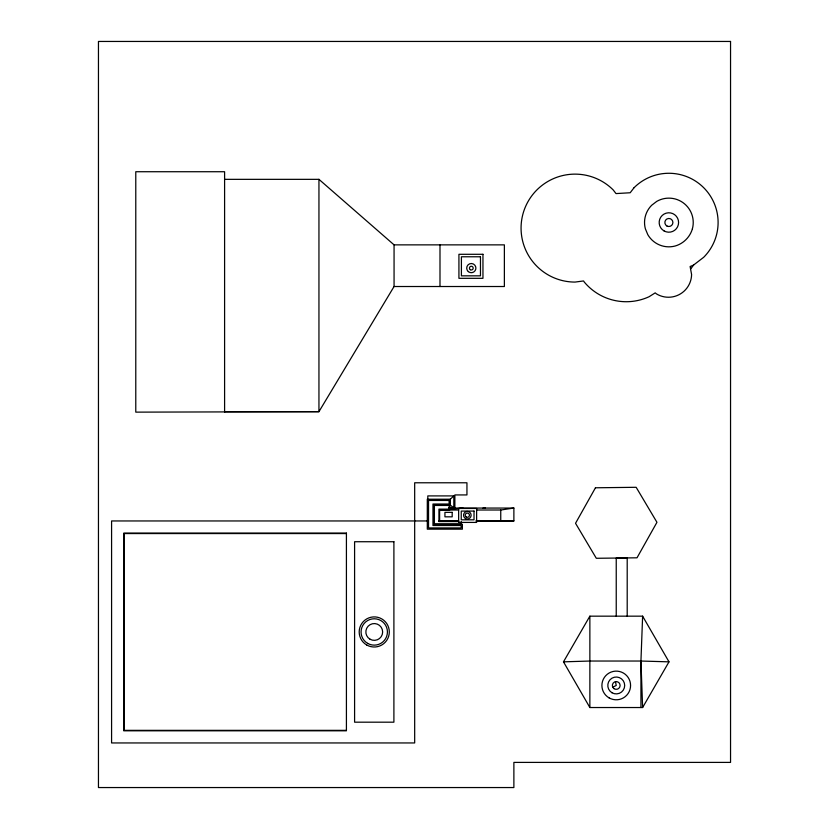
<?xml version="1.0" encoding="UTF-8"?>
<svg xmlns="http://www.w3.org/2000/svg" width="829" height="829" viewBox="0 0 829 829"><rect width="100%" height="100%" fill="white"/><g stroke="black" fill="none" stroke-linecap="round" stroke-linejoin="round"><path stroke-width="1.24" d="M640.941 707.531L640.941 661.034L642.62 616.165L589.865 616.165L563.482 661.843L589.865 707.531L642.62 707.531L668.993 661.843L642.62 616.165M693.635 265L690.93 268.637M224.597 179.344L318.947 179.344L394.065 244.866L394.065 286.513L318.947 411.671L135.78 412.137L135.78 171.727L224.597 171.727L224.597 412.137M450.841 509.327L453.815 507.835L453.815 495.908L449.846 499.711L449.846 509.825L439.619 509.825L439.619 520.871L458.644 520.871M612.786 687.189L616.237 685.459L615.46 681.676M476.623 510.011L500.747 510.011L513.876 508.063L513.876 520.954L475.825 520.954M449.442 509.234L458.043 508.55M458.644 508.467L476.623 508.467L476.623 522.415L458.644 522.415L458.644 508.467L463.079 508.146M482.903 508.177L485.411 508.063M563.482 661.843L589.865 661.034L640.941 661.034L668.993 661.843M394.065 244.866L504.374 244.866L504.374 286.513L394.065 286.513M224.597 411.671L318.947 411.671L318.947 179.344M453.815 495.908L427.805 495.908L427.805 499.711M433.712 504.768L449.846 504.768L453.815 507.835L448.986 507.835M448.903 508.063L513.876 508.063M439.619 510.011L458.644 510.011M476.623 520.871L513.876 520.871M427.805 520.954L111.583 520.954L111.583 742.95L414.676 742.95L414.676 482.779L466.945 482.779L466.945 494.934L454.872 494.934L454.872 508.063M438.686 520.954L458.489 520.964M458.727 521.555L438.935 521.555L438.935 509.141L449.163 509.141L449.163 505.452L434.396 505.452L434.396 524.083L461.204 524.083L461.204 521.555M346.418 533.555L124.184 533.555L124.184 730.349L346.418 730.349M640.941 661.034L642.62 707.531M627.201 616.165L627.201 558.052L616.237 558.052L616.237 616.165M589.865 616.165L589.865 707.531M500.747 510.011L500.747 520.871M439.992 244.866L439.992 286.513M692.402 228.794C690.039 237.032 683.428 243.643 675.179 246.006A24.342 24.342 0 0 1 647.801 234.659L645.366 228.794A24.342 24.342 0 0 1 651.667 205.271L656.713 201.406A24.342 24.342 0 0 1 692.402 228.794M595.46 487.784L575.533 523.286L596.31 558.29L637.014 557.803L656.951 522.301L636.164 487.297L595.46 487.784M634.081 187.686L630.185 192.753L616.009 193.582L613.201 189.934A53.978 53.978 0 0 0 525.171 207.447A53.978 53.978 0 0 0 575.036 282.078L583.564 280.948L584.196 281.953A54.631 54.631 0 0 0 649.034 296.751L655.2 292.875L656.527 293.932A23.139 23.139 0 0 0 691.593 274.534L690.122 266.513L693.49 265.114L703.686 257.291A49.222 49.222 0 0 0 703.686 187.686A49.222 49.222 0 0 0 634.081 187.686M730.546 41.45L98.454 41.45L98.454 787.55L513.876 787.55L513.876 762.4L730.546 762.4L730.546 41.45M482.955 254.296L458.924 254.296L458.924 278.316L482.955 278.316L482.955 254.296M480.468 256.772L461.411 256.772L461.411 275.839L480.468 275.839L480.468 256.772M450.354 499.213L427.298 499.213L427.298 529.171L462.385 529.171L462.385 524.27L434.209 524.27L434.209 505.275L450.354 505.275L450.354 499.213M449.111 500.457L428.541 500.457L428.541 527.928L461.142 527.928L461.142 525.513L432.966 525.513L432.966 504.022L449.111 504.022L449.111 500.457M474.022 511.078L461.245 511.078L461.245 519.814L474.022 519.814L474.022 511.078M452.188 512.353L444.935 512.353L444.935 516.83L452.188 516.83L452.188 512.353M346.418 533.109L123.728 533.109L123.728 730.805L346.418 730.805L346.418 533.109M393.899 541.731L354.594 541.731L354.594 722.183L393.899 722.183L393.899 541.731M465.442 518.498A3.793 3.793 0 0 0 471.131 515.203A3.793 3.793 0 0 0 465.442 511.918A3.793 3.793 0 0 0 465.442 518.498M466.281 517.037A2.114 2.114 0 0 0 469.442 515.203A2.114 2.114 0 0 0 466.281 513.379A2.114 2.114 0 0 0 466.281 517.037M468.312 271.611A4.601 4.601 0 0 0 475.825 268.959A4.601 4.601 0 0 0 469.774 263.777A4.601 4.601 0 0 0 468.312 271.611M470.375 269.736A1.876 1.876 0 0 0 473.183 268.119A1.876 1.876 0 0 0 470.375 266.492A1.876 1.876 0 0 0 470.375 269.736M366.719 644.993A15.057 15.057 0 0 0 389.309 631.957A15.057 15.057 0 0 0 366.719 618.911A15.057 15.057 0 0 0 366.719 644.993M367.651 643.377A13.191 13.191 0 0 0 387.433 631.957A13.191 13.191 0 0 0 367.651 620.538A13.191 13.191 0 0 0 367.651 643.377M370.055 639.232A8.394 8.394 0 0 0 382.646 631.957A8.394 8.394 0 0 0 370.055 624.683A8.394 8.394 0 0 0 370.055 639.232M609.077 697.873A14.331 14.331 0 0 0 630.579 685.459A14.331 14.331 0 0 0 609.077 673.044A14.331 14.331 0 0 0 609.077 697.873M612.02 692.775A8.456 8.456 0 0 0 624.693 685.459A8.456 8.456 0 0 0 612.02 678.143A8.456 8.456 0 0 0 612.02 692.775M614.113 688.692A3.865 3.865 0 0 0 620.102 685.687A3.865 3.865 0 0 0 614.507 682.008A3.865 3.865 0 0 0 614.113 688.692M664.029 230.897A9.699 9.699 0 0 0 678.588 222.493A9.699 9.699 0 0 0 664.029 214.089A9.699 9.699 0 0 0 664.029 230.897M666.868 225.965A4.021 4.021 0 0 0 672.899 222.493A4.021 4.021 0 0 0 666.868 219.011A4.021 4.021 0 0 0 666.868 225.965"/></g></svg>
